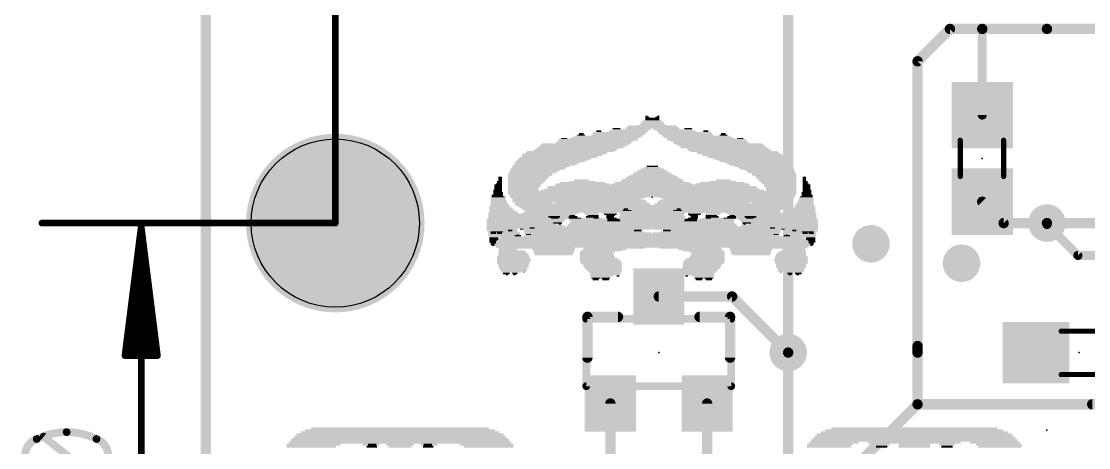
# Model space of a CAD drawing. Extents: x -32 to 103, y -61 to 35.
# Drawn here: x -3.62 to 17.33, y 8.29 to 16.66 of the extents above; entities that cross this region are included whole.
import ezdxf

# ---------------------------------------------------------------- set-up
doc = ezdxf.new("R2010")
doc.units = 0
for name, color, linetype in [('1', 12, 'CONTINUOUS'), ('16', 132, 'CONTINUOUS'), ('18', 110, 'CONTINUOUS'), ('20', 53, 'CONTINUOUS'), ('21', 41, 'CONTINUOUS'), ('22', 40, 'CONTINUOUS'), ('23', 53, 'CONTINUOUS'), ('24', 53, 'CONTINUOUS'), ('29', 253, 'CONTINUOUS'), ('31', 253, 'CONTINUOUS'), ('47', 253, 'CONTINUOUS'), ('51', 53, 'CONTINUOUS')]:
    doc.layers.add(name, color=color, linetype=linetype)

# ---------------------------------------------------------------- blocks, each defined once
blk = doc.blocks.new('RECT')
blk.add_solid([(-0.5, -0.5), (0.5, -0.5), (-0.5, 0.5), (0.5, 0.5)])
blk = doc.blocks.new('ROUNDV')
at = {"const_width": 0.5}
blk.add_lwpolyline([(0, -0.25, 1), (0, 0.25, 1), (0, -0.25)], format="xyb", dxfattribs=at)

msp = doc.modelspace()

# ---------------------------------------------------------------- linework, layer by layer
at = {"layer": '1'}
for points, const_width in [([(0, 25.4), (0, 0)], 0.2032), ([(14.605, 16.51), (13.97, 15.875)], 0.2032), ([(14.605, 16.51), (15.24, 16.51)], 0.2032), ([(15.24, 16.51), (16.51, 16.51)], 0.2032), ([(15.24, 14.82), (15.24, 16.51)], 0.1778), ([(16.51, 16.51), (22.86, 16.51)], 0.2032), ([(13.97, 10.287), (13.97, 15.875)], 0.2032), ([(15.66, 12.7), (15.24, 13.12)], 0.2032), ([(16.51, 12.7), (15.66, 12.7)], 0.2032), ([(17.95, 12.7), (16.51, 12.7)], 0.2032), ([(8.89, 11.26), (10.33, 11.26)], 0.2032), ([(10.33, 11.26), (11.43, 10.16)], 0.2032), ([(13.97, 10.287), (13.97, 10.16)], 0.2032), ([(13.97, 10.16), (13.97, 9.144)], 0.2032), ([(7.94, 8.067), (7.94, 9.16)], 0.2032), ([(9.84, 9.16), (9.84, 8.067)], 0.2032), ([(13.97, 9.144), (12.693, 7.867)], 0.2032), ([(13.97, 9.144), (17.399, 9.144)], 0.2032), ([(17.399, 9.144), (17.995, 9.144)], 0.2032)]:
    msp.add_lwpolyline(points, dxfattribs=dict(at, const_width=const_width))
for points, const_width in [([(14.605, 16.5608, 1), (14.605, 16.4592)], 0.1016), ([(14.6409, 16.4741, 1), (14.5691, 16.5459)], 0.1016), ([(15.24, 16.5608, 1), (15.24, 16.4592)], 0.1016), ([(15.2844, 16.51, 1), (15.1956, 16.51)], 0.0889), ([(15.24, 16.4592, 1), (15.24, 16.5608)], 0.1016), ([(16.51, 16.5608, 1), (16.51, 16.4592)], 0.1016), ([(16.51, 16.4592, 1), (16.51, 16.5608)], 0.1016), ([(14.0208, 15.875, 1), (13.9192, 15.875)], 0.1016), ([(13.9341, 15.9109, 1), (14.0059, 15.8391)], 0.1016), ([(15.1956, 14.82, 1), (15.2844, 14.82)], 0.0889), ([(15.2759, 13.1559, 1), (15.2041, 13.0841)], 0.1016), ([(15.66, 12.7508, 1), (15.66, 12.6492)], 0.1016), ([(15.6241, 12.6641, 1), (15.6959, 12.7359)], 0.1016), ([(16.51, 12.7508, 1), (16.51, 12.6492)], 0.1016), ([(16.51, 12.6492, 1), (16.51, 12.7508)], 0.1016), ([(8.89, 11.3108, 1), (8.89, 11.2092)], 0.1016), ([(10.3659, 11.2959, 1), (10.2941, 11.2241)], 0.1016), ([(10.33, 11.2092, 1), (10.33, 11.3108)], 0.1016), ([(14.0208, 10.287, 1), (13.9192, 10.287)], 0.1016), ([(13.9192, 10.287, 1), (14.0208, 10.287)], 0.1016), ([(11.3941, 10.1241, 1), (11.4659, 10.1959)], 0.1016), ([(14.0208, 10.16, 1), (13.9192, 10.16)], 0.1016), ([(13.9192, 10.16, 1), (14.0208, 10.16)], 0.1016), ([(7.9908, 9.16, 1), (7.8892, 9.16)], 0.1016), ([(9.8908, 9.16, 1), (9.7892, 9.16)], 0.1016), ([(13.97, 9.1948, 1), (13.97, 9.0932)], 0.1016), ([(14.0059, 9.1081, 1), (13.9341, 9.1799)], 0.1016), ([(17.399, 9.1948, 1), (17.399, 9.0932)], 0.1016), ([(13.9192, 9.144, 1), (14.0208, 9.144)], 0.1016)]:
    msp.add_lwpolyline(points, format="xyb", dxfattribs=dict(at, const_width=const_width))
at = {"layer": '16'}
for points, const_width in [([(0, 0), (0, 25.4)], 0.2032), ([(11.43, 10.16), (11.43, 17.78)], 0.2032), ([(16.51, 12.6724), (16.51, 12.7)], 0.1778), ([(17.1174, 12.065), (16.51, 12.6724)], 0.1778), ([(29.21, 12.065), (17.1174, 12.065)], 0.1778), ([(11.43, 7.62), (11.43, 10.16)], 0.2032)]:
    msp.add_lwpolyline(points, dxfattribs=dict(at, const_width=const_width))
for points, const_width in [([(16.5545, 12.7, 1), (16.4656, 12.7)], 0.0889), ([(16.5414, 12.7038, 1), (16.4786, 12.6409)], 0.0889), ([(16.4656, 12.6724, 1), (16.5545, 12.6724)], 0.0889), ([(17.1174, 12.1095, 1), (17.1174, 12.0206)], 0.0889), ([(17.0859, 12.0336, 1), (17.1488, 12.0964)], 0.0889), ([(11.4808, 10.16, 1), (11.3792, 10.16)], 0.1016), ([(11.3792, 10.16, 1), (11.4808, 10.16)], 0.1016)]:
    msp.add_lwpolyline(points, format="xyb", dxfattribs=dict(at, const_width=const_width))
at = {"layer": '20', "const_width": 0.2032}
msp.add_lwpolyline([(0, 25.4), (0, 0)], dxfattribs=at)
at = {"layer": '20'}
msp.add_circle((2.54, 12.7), 1.651, dxfattribs=at)
at = {"layer": '21', "const_width": 0.2032}
for points in [[(8.09, 10.86), (7.49, 10.86)], [(7.49, 10.86), (7.49, 10.06)], [(9.69, 10.86), (10.29, 10.86)], [(10.29, 10.86), (10.29, 10.06)]]:
    msp.add_lwpolyline(points, dxfattribs=at)
at = {"layer": '21', "const_width": 0.1016}
for points in [[(7.49, 10.9108, 1), (7.49, 10.8092)], [(7.5408, 10.86, 1), (7.4392, 10.86)], [(8.09, 10.8092, 1), (8.09, 10.9108)], [(9.69, 10.9108, 1), (9.69, 10.8092)], [(10.3408, 10.86, 1), (10.2392, 10.86)], [(10.29, 10.8092, 1), (10.29, 10.9108)], [(7.4392, 10.06, 1), (7.5408, 10.06)], [(10.2392, 10.06, 1), (10.3408, 10.06)]]:
    msp.add_lwpolyline(points, format="xyb", dxfattribs=at)
at = {"layer": '23'}
for p in [(15.24, 13.97), (8.763, 13.208), (2.54, 12.7), (8.89, 10.16), (17.145, 10.16), (16.51, 8.636)]:
    msp.add_point(p, dxfattribs=at)
at = {"layer": '24'}
msp.add_point((8.763, 13.208), dxfattribs=at)
at = {"layer": '29', "const_width": 1.7526}
msp.add_lwpolyline([(2.54, 11.8237, 1), (2.54, 13.5763, 1), (2.54, 11.8237)], format="xyb", dxfattribs=at)
at = {"layer": '47'}
for points, const_width in [([(2.54, 12.7), (2.54, 31.16)], 0.13), ([(2.54, 12.7), (-3.22, 12.7)], 0.13), ([(-1.27, 12.635), (-1.5892, 10.1)], 0.13), ([(-1.27, 12.635), (-1.53, 10.1)], 0.13), ([(-1.27, 12.635), (-1.4, 10.1)], 0.13), ([(-1.27, 12.635), (-1.27, 0.065)], 0.13), ([(-0.9508, 10.1), (-1.27, 12.635)], 0.13), ([(-1.14, 10.1), (-1.27, 12.635)], 0.13), ([(-1.01, 10.1), (-1.27, 12.635)], 0.13), ([(-1.5892, 10.1), (-0.9508, 10.1)], 0.13), ([(-2.2819, 7.7866), (-3.1851, 8.5091)], 0.1524)]:
    msp.add_lwpolyline(points, dxfattribs=dict(at, const_width=const_width))
for points, const_width in [([(-3.22, 12.7325, 1), (-3.22, 12.6675)], 0.065), ([(-1.2375, 12.635, 1), (-1.3025, 12.635)], 0.065), ([(-1.2378, 12.6391, 1), (-1.3022, 12.6309)], 0.065), ([(-1.2375, 12.6333, 1), (-1.3025, 12.6367)], 0.065), ([(-1.2375, 12.6367, 1), (-1.3025, 12.6333)], 0.065), ([(-1.2377, 12.6383, 1), (-1.3023, 12.6317)], 0.065), ([(-1.2377, 12.6317, 1), (-1.3023, 12.6383)], 0.065), ([(-1.2378, 12.6309, 1), (-1.3022, 12.6391)], 0.065), ([(2.5075, 12.7, 1), (2.5725, 12.7)], 0.065), ([(2.54, 12.6675, 1), (2.54, 12.7325)], 0.065), ([(-1.6215, 10.1041, 1), (-1.557, 10.0959)], 0.065), ([(-1.5892, 10.1325, 1), (-1.5892, 10.0675)], 0.065), ([(-1.5623, 10.1033, 1), (-1.4977, 10.0967)], 0.065), ([(-1.4325, 10.1017, 1), (-1.3675, 10.0983)], 0.065), ([(-1.1725, 10.0983, 1), (-1.1075, 10.1017)], 0.065), ([(-1.0423, 10.0967, 1), (-0.9777, 10.1033)], 0.065), ([(-0.983, 10.0959, 1), (-0.9185, 10.1041)], 0.065), ([(-0.9508, 10.0675, 1), (-0.9508, 10.1325)], 0.065), ([(-2.7335, 8.5994, 0.1139), (-3.3205, 8.4639)], 0.1524), ([(-2.1465, 8.4639, 0.1139), (-2.7335, 8.5994)], 0.1524), ([(-2.7335, 8.6375, 1), (-2.7335, 8.5613)], 0.0762), ([(-2.7335, 8.5613, 1), (-2.7335, 8.6375)], 0.0762), ([(-3.3205, 8.4639, 0.3205), (-3.5463, 8.1479)], 0.1524), ([(-3.3372, 8.4982, 1), (-3.3038, 8.4297)], 0.0762), ([(-3.3082, 8.4279, 1), (-3.3329, 8.5)], 0.0762), ([(-3.1613, 8.5389, 1), (-3.2089, 8.4793)], 0.0762), ([(-2.1341, 8.5, 1), (-2.1588, 8.4279)], 0.0762), ([(-1.9207, 8.1479, 0.3205), (-2.1465, 8.4639)], 0.1524), ([(-2.1632, 8.4297, 1), (-2.1298, 8.4982)], 0.0762)]:
    msp.add_lwpolyline(points, format="xyb", dxfattribs=dict(at, const_width=const_width))
at = {"layer": '51'}
for points, const_width in [([(14.808, 13.614), (14.808, 14.326)], 0.1016), ([(15.659, 13.614), (15.659, 14.326)], 0.1016), ([(7.4676, 9.4996), (7.4676, 10.8204)], 0.1524), ([(7.4676, 10.8204), (10.3124, 10.8204)], 0.1524), ([(10.3124, 10.8204), (10.3124, 9.4996)], 0.1524), ([(17.501, 10.579), (16.789, 10.579)], 0.1016), ([(17.501, 9.728), (16.789, 9.728)], 0.1016), ([(10.3124, 9.4996), (7.4676, 9.4996)], 0.1524)]:
    msp.add_lwpolyline(points, dxfattribs=dict(at, const_width=const_width))
for points, const_width in [([(14.8334, 14.326, 1), (14.7826, 14.326)], 0.0508), ([(15.6844, 14.326, 1), (15.6336, 14.326)], 0.0508), ([(14.7826, 13.614, 1), (14.8334, 13.614)], 0.0508), ([(15.6336, 13.614, 1), (15.6844, 13.614)], 0.0508), ([(7.5057, 10.8204, 1), (7.4295, 10.8204)], 0.0762), ([(7.4676, 10.8585, 1), (7.4676, 10.7823)], 0.0762), ([(10.3505, 10.8204, 1), (10.2743, 10.8204)], 0.0762), ([(10.3124, 10.7823, 1), (10.3124, 10.8585)], 0.0762), ([(16.789, 10.6044, 1), (16.789, 10.5536)], 0.0508), ([(16.789, 9.7534, 1), (16.789, 9.7026)], 0.0508), ([(7.4676, 9.5377, 1), (7.4676, 9.4615)], 0.0762), ([(7.4295, 9.4996, 1), (7.5057, 9.4996)], 0.0762), ([(10.2743, 9.4996, 1), (10.3505, 9.4996)], 0.0762), ([(10.3124, 9.4615, 1), (10.3124, 9.5377)], 0.0762)]:
    msp.add_lwpolyline(points, format="xyb", dxfattribs=dict(at, const_width=const_width))

# ---------------------------------------------------------------- block references
at = {"layer": '1', "xscale": 1.1}
for p, rotation in [((15.24, 14.82), 90), ((15.24, 13.12), 90), ((16.295, 10.16), 180)]:
    msp.add_blockref('RECT', p, dxfattribs=dict(at, rotation=rotation))
at = {"layer": '1', "xscale": 0.8, "yscale": 0.9}
for p in [(8.89, 11.26), (7.94, 9.16), (9.84, 9.16)]:
    msp.add_blockref('RECT', p, dxfattribs=at)
at = {"layer": '18', "xscale": 0.7366, "yscale": 0.7366}
for p in [(16.51, 12.7), (16.51, 12.7), (13.0556, 12.2936), (13.0556, 12.2936), (14.8336, 11.9126), (14.8336, 11.9126), (11.43, 10.16), (11.43, 10.16)]:
    msp.add_blockref('ROUNDV', p, dxfattribs=at)
at = {"layer": '21'}
for p, xscale, yscale in [((8.678, 14.653), 0.29, 0.03), ((8.703, 14.678), 0.3, 0.02), ((8.713, 14.703), 0.28, 0.03), ((8.748, 14.728), 0.25, 0.02), ((8.813, 14.753), 0.18, 0.03), ((8.863, 14.778), 0.08, 0.02), ((8.878, 14.798), 0.05, 0.02), ((7.368, 14.453), 0.09, 0.03), ((8.108, 14.453), 1.03, 0.03), ((8.133, 14.478), 1.04, 0.02), ((7.713, 14.503), 0.1, 0.03), ((8.293, 14.503), 0.76, 0.03), ((8.343, 14.528), 0.76, 0.02), ((8.058, 14.553), 0.15, 0.03), ((8.493, 14.553), 0.52, 0.03), ((8.513, 14.578), 0.52, 0.02), ((8.528, 14.603), 0.49, 0.03), ((8.653, 14.628), 0.3, 0.02), ((7.428, 14.233), 1.71, 0.03), ((7.468, 14.258), 1.73, 0.02), ((7.613, 14.283), 1.48, 0.03), ((7.653, 14.308), 1.5, 0.02), ((7.703, 14.333), 1.56, 0.03), ((7.033, 14.358), 0.12, 0.02), ((7.813, 14.358), 1.34, 0.02), ((7.863, 14.383), 1.34, 0.03), ((7.908, 14.408), 1.33, 0.02), ((7.368, 14.428), 0.15, 0.02), ((8.068, 14.428), 1.01, 0.02), ((6.993, 14.033), 1.58, 0.03), ((7.048, 14.058), 1.63, 0.02), ((7.083, 14.083), 1.6, 0.03), ((7.158, 14.108), 1.71, 0.02), ((7.248, 14.133), 1.63, 0.03), ((7.283, 14.158), 1.6, 0.02), ((7.353, 14.183), 1.7, 0.03), ((7.393, 14.208), 1.68, 0.02), ((6.578, 13.813), 1.13, 0.03), ((6.638, 13.838), 1.21, 0.02), ((6.703, 13.888), 1.28, 0.02), ((6.678, 13.863), 1.23, 0.03), ((6.763, 13.913), 1.36, 0.03), ((6.803, 13.938), 1.38, 0.02), ((6.848, 13.963), 1.43, 0.03), ((6.913, 13.988), 1.5, 0.02), ((6.948, 14.008), 1.49, 0.02), ((8.753, 13.813), 0.2, 0.03), ((6.368, 13.663), 0.87, 0.03), ((6.368, 13.638), 0.87, 0.02), ((6.343, 13.618), 0.82, 0.02), ((6.433, 13.713), 0.94, 0.03), ((6.418, 13.688), 0.91, 0.02), ((6.513, 13.763), 1.06, 0.03), ((6.468, 13.738), 0.97, 0.02), ((6.543, 13.788), 1.06, 0.02), ((8.798, 13.663), 0.69, 0.03), ((8.823, 13.638), 0.74, 0.02), ((8.848, 13.618), 0.79, 0.02), ((8.778, 13.713), 0.59, 0.03), ((8.803, 13.688), 0.64, 0.02), ((8.778, 13.738), 0.49, 0.02), ((8.773, 13.763), 0.44, 0.03), ((8.763, 13.788), 0.32, 0.02), ((5.738, 13.443), 0.15, 0.03), ((5.738, 13.418), 0.15, 0.02), ((5.753, 13.468), 0.12, 0.02), ((5.763, 13.518), 0.1, 0.02), ((5.763, 13.493), 0.1, 0.03), ((5.778, 13.593), 0.07, 0.03), ((5.778, 13.568), 0.07, 0.02), ((5.778, 13.543), 0.07, 0.03), ((6.328, 13.593), 0.79, 0.03), ((6.318, 13.568), 0.77, 0.02), ((6.303, 13.543), 0.74, 0.03), ((6.293, 13.518), 0.72, 0.02), ((6.278, 13.493), 0.69, 0.03), ((6.268, 13.468), 0.67, 0.02), ((6.253, 13.443), 0.64, 0.03), ((6.253, 13.418), 0.64, 0.02), ((7.403, 13.418), 1.36, 0.02), ((7.408, 13.443), 1.11, 0.03), ((7.393, 13.468), 1.04, 0.02), ((7.393, 13.493), 0.88, 0.03), ((7.383, 13.518), 0.52, 0.02), ((7.368, 13.543), 0.29, 0.03), ((8.853, 13.593), 0.84, 0.03), ((8.878, 13.568), 0.89, 0.02), ((8.908, 13.543), 0.91, 0.03), ((8.923, 13.518), 0.94, 0.02), ((8.973, 13.493), 1.04, 0.03), ((8.998, 13.468), 1.09, 0.02), ((9.038, 13.443), 1.11, 0.03), ((9.113, 13.418), 1.26, 0.02), ((5.738, 13.198), 0.29, 0.02), ((5.723, 13.243), 0.22, 0.03), ((5.738, 13.218), 0.25, 0.02), ((5.728, 13.343), 0.17, 0.03), ((5.728, 13.318), 0.17, 0.02), ((5.738, 13.293), 0.19, 0.03), ((5.738, 13.268), 0.19, 0.02), ((5.738, 13.393), 0.15, 0.03), ((5.738, 13.368), 0.15, 0.02), ((6.233, 13.393), 0.6, 0.03), ((6.233, 13.368), 0.6, 0.02), ((6.233, 13.343), 0.6, 0.03), ((7.118, 13.318), 2.37, 0.02), ((7.143, 13.293), 2.42, 0.03), ((7.168, 13.268), 2.47, 0.02), ((7.198, 13.243), 2.47, 0.03), ((7.233, 13.218), 2.54, 0.02), ((7.258, 13.198), 2.55, 0.02), ((7.413, 13.343), 1.68, 0.03), ((7.408, 13.368), 1.51, 0.02), ((7.418, 13.393), 1.43, 0.03), ((9.133, 13.393), 1.26, 0.03), ((9.183, 13.368), 1.3, 0.02), ((9.243, 13.343), 1.38, 0.03), ((9.308, 13.318), 1.41, 0.02), ((9.343, 13.293), 1.44, 0.03), ((9.418, 13.268), 1.53, 0.02), ((9.493, 13.243), 1.48, 0.03), ((9.568, 13.218), 1.53, 0.02), ((9.653, 13.198), 1.5, 0.02), ((5.763, 13.023), 0.4, 0.03), ((5.788, 12.998), 0.45, 0.02), ((5.738, 13.173), 0.29, 0.03), ((5.738, 13.148), 0.29, 0.02), ((5.753, 13.123), 0.32, 0.03), ((5.753, 13.098), 0.32, 0.02), ((5.763, 13.073), 0.34, 0.03), ((5.778, 13.048), 0.37, 0.02), ((7.283, 13.173), 2.54, 0.03), ((7.318, 13.148), 2.61, 0.02), ((7.333, 13.123), 2.64, 0.03), ((6.433, 13.098), 0.74, 0.02), ((6.443, 13.073), 0.76, 0.03), ((6.453, 13.048), 0.74, 0.02), ((6.478, 13.023), 0.69, 0.03), ((6.508, 12.998), 0.69, 0.02), ((7.268, 13.098), 0.79, 0.02), ((7.293, 13.073), 0.74, 0.03), ((7.328, 13.048), 0.67, 0.02), ((7.383, 13.023), 0.62, 0.03), ((7.418, 12.998), 0.59, 0.02), ((8.218, 13.098), 0.91, 0.02), ((8.253, 13.073), 0.94, 0.03), ((8.303, 13.048), 0.94, 0.02), ((8.328, 13.023), 0.89, 0.03), ((8.393, 12.998), 0.96, 0.02), ((9.798, 13.173), 1.31, 0.03), ((9.908, 13.148), 1.33, 0.02), ((9.988, 13.123), 1.33, 0.03), ((10.018, 13.098), 1.31, 0.02), ((10.098, 13.073), 1.41, 0.03), ((10.133, 13.048), 1.48, 0.02), ((10.158, 13.023), 1.49, 0.03), ((10.243, 12.998), 1.6, 0.02), ((6.033, 12.778), 1.04, 0.02), ((5.838, 12.898), 0.59, 0.02), ((5.863, 12.873), 0.64, 0.03), ((5.898, 12.848), 0.71, 0.02), ((5.923, 12.823), 0.76, 0.03), ((5.988, 12.798), 0.89, 0.02), ((5.798, 12.973), 0.47, 0.03), ((5.813, 12.948), 0.5, 0.02), ((5.838, 12.923), 0.55, 0.03), ((6.538, 12.973), 0.67, 0.03), ((6.563, 12.948), 0.62, 0.02), ((6.603, 12.923), 0.6, 0.03), ((6.668, 12.898), 0.47, 0.02), ((6.713, 12.873), 0.42, 0.03), ((6.748, 12.848), 0.35, 0.02), ((6.838, 12.823), 0.23, 0.03), ((6.848, 12.798), 0.15, 0.02), ((7.208, 12.823), 0.17, 0.03), ((7.243, 12.798), 0.24, 0.02), ((7.193, 12.848), 0.1, 0.02), ((7.293, 12.778), 0.3, 0.02), ((7.453, 12.973), 0.52, 0.03), ((7.478, 12.948), 0.47, 0.02), ((7.503, 12.923), 0.42, 0.03), ((7.563, 12.898), 0.3, 0.02), ((7.578, 12.873), 0.27, 0.03), ((7.603, 12.848), 0.22, 0.02), ((7.653, 12.823), 0.12, 0.03), ((7.663, 12.798), 0.1, 0.02), ((7.938, 12.823), 0.15, 0.03), ((7.963, 12.798), 0.2, 0.02), ((7.923, 12.848), 0.08, 0.02), ((7.998, 12.778), 0.23, 0.02), ((8.453, 12.973), 0.94, 0.03), ((8.503, 12.948), 0.98, 0.02), ((8.698, 12.923), 1.33, 0.03), ((8.738, 12.898), 1.25, 0.02), ((8.763, 12.873), 1.26, 0.03), ((8.788, 12.848), 1.21, 0.02), ((8.833, 12.823), 1.16, 0.03), ((8.848, 12.798), 1.13, 0.02), ((8.858, 12.778), 1.11, 0.02), ((9.258, 12.948), 0.17, 0.02), ((9.283, 12.973), 0.08, 0.03), ((10.268, 12.973), 1.65, 0.03), ((10.293, 12.948), 1.7, 0.02), ((10.358, 12.923), 1.83, 0.03), ((9.613, 12.898), 0.3, 0.02), ((9.588, 12.873), 0.25, 0.03), ((9.578, 12.848), 0.17, 0.02), ((9.973, 12.778), 0.62, 0.02), ((9.973, 12.798), 0.46, 0.02), ((9.988, 12.823), 0.15, 0.03), ((10.763, 12.898), 1.12, 0.02), ((10.823, 12.873), 1.14, 0.03), ((10.898, 12.848), 1.19, 0.02), ((10.963, 12.823), 1.16, 0.03), ((11.023, 12.798), 1.24, 0.02), ((11.088, 12.778), 1.31, 0.02), ((6.043, 12.753), 1.06, 0.03), ((6.118, 12.728), 1.21, 0.02), ((6.168, 12.703), 1.31, 0.03), ((5.738, 12.678), 0.45, 0.02), ((5.763, 12.653), 0.5, 0.03), ((5.773, 12.628), 0.52, 0.02), ((5.788, 12.603), 0.55, 0.03), ((5.813, 12.578), 0.6, 0.02), ((6.493, 12.678), 0.76, 0.02), ((6.578, 12.653), 0.89, 0.03), ((6.638, 12.628), 0.91, 0.02), ((6.673, 12.603), 0.94, 0.03), ((7.368, 12.578), 2.27, 0.02), ((7.303, 12.753), 0.32, 0.03), ((7.368, 12.728), 0.39, 0.02), ((7.403, 12.703), 0.42, 0.03), ((7.428, 12.678), 0.47, 0.02), ((7.478, 12.653), 0.57, 0.03), ((7.503, 12.628), 0.62, 0.02), ((7.528, 12.603), 0.67, 0.03), ((8.008, 12.753), 0.25, 0.03), ((8.043, 12.728), 0.32, 0.02), ((8.083, 12.703), 0.34, 0.03), ((8.098, 12.678), 0.37, 0.02), ((8.133, 12.653), 0.44, 0.03), ((8.158, 12.628), 0.49, 0.02), ((8.173, 12.603), 0.52, 0.03), ((8.898, 12.753), 1.03, 0.03), ((8.908, 12.728), 1.01, 0.02), ((8.923, 12.703), 0.94, 0.03), ((8.963, 12.678), 0.86, 0.02), ((8.958, 12.653), 0.81, 0.03), ((8.988, 12.628), 0.67, 0.02), ((8.998, 12.603), 0.59, 0.03), ((9.008, 12.578), 0.47, 0.02), ((9.638, 12.578), 0.49, 0.02), ((9.663, 12.603), 0.44, 0.03), ((9.688, 12.628), 0.45, 0.02), ((9.963, 12.653), 0.94, 0.03), ((9.973, 12.678), 0.86, 0.02), ((9.973, 12.703), 0.82, 0.03), ((9.973, 12.728), 0.76, 0.02), ((9.973, 12.753), 0.66, 0.03), ((10.258, 12.628), 0.39, 0.02), ((10.268, 12.603), 0.37, 0.03), ((10.298, 12.578), 0.37, 0.02), ((11.123, 12.753), 1.28, 0.03), ((10.653, 12.728), 0.3, 0.02), ((10.618, 12.703), 0.17, 0.03), ((10.578, 12.678), 0.05, 0.02), ((11.368, 12.728), 1.03, 0.02), ((11.433, 12.703), 0.96, 0.03), ((11.463, 12.678), 0.94, 0.02), ((11.493, 12.653), 0.94, 0.03), ((11.503, 12.628), 0.92, 0.02), ((11.123, 12.603), 0.1, 0.03), ((11.603, 12.603), 0.72, 0.03), ((11.328, 12.578), 0.07, 0.02), ((11.703, 12.578), 0.52, 0.02), ((5.813, 12.553), 0.6, 0.03), ((5.838, 12.528), 0.59, 0.02), ((5.853, 12.503), 0.62, 0.03), ((5.853, 12.478), 0.62, 0.02), ((5.853, 12.453), 0.62, 0.03), ((5.863, 12.428), 0.6, 0.02), ((5.653, 12.408), 0.18, 0.02), ((5.653, 12.383), 0.18, 0.03), ((5.638, 12.358), 0.15, 0.02), ((5.973, 12.408), 0.38, 0.02), ((5.973, 12.383), 0.38, 0.03), ((5.958, 12.358), 0.35, 0.02), ((7.393, 12.553), 2.32, 0.03), ((6.848, 12.383), 1.23, 0.03), ((6.823, 12.358), 1.18, 0.02), ((7.428, 12.528), 2.35, 0.02), ((7.503, 12.503), 2.5, 0.03), ((7.588, 12.453), 2.67, 0.03), ((8.093, 12.428), 3.68, 0.02), ((8.118, 12.408), 3.73, 0.02), ((7.543, 12.478), 2.52, 0.02), ((9.678, 12.383), 4.27, 0.03), ((9.688, 12.358), 4.29, 0.02), ((9.048, 12.553), 0.15, 0.03), ((9.528, 12.453), 0.77, 0.03), ((9.563, 12.478), 0.64, 0.02), ((9.578, 12.503), 0.57, 0.03), ((9.593, 12.528), 0.54, 0.02), ((9.613, 12.553), 0.5, 0.03), ((10.848, 12.408), 1.63, 0.02), ((10.678, 12.453), 1.19, 0.03), ((10.863, 12.428), 1.56, 0.02), ((10.308, 12.553), 0.39, 0.03), ((10.323, 12.528), 0.42, 0.02), ((10.368, 12.503), 0.51, 0.03), ((10.593, 12.478), 0.96, 0.02), ((10.838, 12.503), 0.37, 0.03), ((11.193, 12.478), 0.1, 0.02), ((11.403, 12.453), 0.12, 0.03), ((11.403, 12.478), 0.02, 0.02), ((11.553, 12.553), 0.08, 0.03), ((11.803, 12.553), 0.32, 0.03), ((11.813, 12.528), 0.24, 0.02), ((11.763, 12.503), 0.1, 0.03), ((11.883, 12.503), 0.1, 0.03), ((5.628, 12.333), 0.13, 0.03), ((5.643, 12.308), 0.1, 0.02), ((5.628, 12.283), 0.07, 0.03), ((5.638, 12.258), 0.05, 0.02), ((5.998, 12.158), 0.51, 0.02), ((5.938, 12.183), 0.35, 0.03), ((5.948, 12.333), 0.33, 0.03), ((5.948, 12.308), 0.33, 0.02), ((5.948, 12.283), 0.33, 0.03), ((5.948, 12.258), 0.33, 0.02), ((5.948, 12.233), 0.33, 0.03), ((5.948, 12.208), 0.33, 0.02), ((6.798, 12.333), 1.13, 0.03), ((6.798, 12.308), 1.09, 0.02), ((6.803, 12.283), 1.04, 0.03), ((6.813, 12.258), 0.96, 0.02), ((6.813, 12.233), 0.92, 0.03), ((6.813, 12.208), 0.86, 0.02), ((6.823, 12.183), 0.84, 0.03), ((6.828, 12.158), 0.79, 0.02), ((7.763, 12.158), 0.8, 0.02), ((7.823, 12.183), 0.86, 0.03), ((9.623, 12.233), 4.42, 0.03), ((8.018, 12.208), 1.21, 0.02), ((9.653, 12.258), 4.42, 0.02), ((9.663, 12.283), 4.4, 0.03), ((9.678, 12.308), 4.37, 0.02), ((9.703, 12.333), 4.32, 0.03), ((11.303, 12.208), 0.96, 0.02), ((6.033, 12.033), 0.64, 0.03), ((6.033, 12.008), 0.64, 0.02), ((6.048, 11.988), 0.67, 0.02), ((6.048, 11.963), 0.67, 0.03), ((6.033, 11.938), 0.64, 0.02), ((6.013, 12.133), 0.54, 0.03), ((6.023, 12.108), 0.56, 0.02), ((6.038, 12.083), 0.59, 0.03), ((6.038, 12.058), 0.59, 0.02), ((6.828, 12.133), 0.79, 0.03), ((6.828, 12.108), 0.79, 0.02), ((6.823, 12.083), 0.74, 0.03), ((7.688, 12.133), 0.69, 0.03), ((7.663, 12.108), 0.64, 0.02), ((7.678, 12.083), 0.67, 0.03), ((7.678, 12.058), 0.67, 0.02), ((7.688, 12.033), 0.69, 0.03), ((7.713, 12.008), 0.74, 0.02), ((7.728, 11.988), 0.77, 0.02), ((7.738, 11.963), 0.79, 0.03), ((7.753, 11.938), 0.82, 0.02), ((6.033, 11.913), 0.64, 0.03), ((6.038, 11.888), 0.59, 0.02), ((6.038, 11.863), 0.59, 0.03), ((6.038, 11.838), 0.59, 0.02), ((6.033, 11.813), 0.54, 0.03), ((6.043, 11.788), 0.52, 0.02), ((6.043, 11.763), 0.52, 0.03), ((5.998, 11.738), 0.37, 0.02), ((6.243, 11.738), 0.02, 0.02), ((7.763, 11.913), 0.8, 0.03), ((7.778, 11.888), 0.77, 0.02), ((7.788, 11.863), 0.75, 0.03), ((7.798, 11.838), 0.77, 0.02), ((7.803, 11.813), 0.72, 0.03), ((7.813, 11.788), 0.7, 0.02), ((7.828, 11.763), 0.67, 0.03), ((7.838, 11.738), 0.65, 0.02), ((5.898, 11.713), 0.13, 0.03), ((5.908, 11.688), 0.05, 0.02), ((6.063, 11.713), 0.1, 0.03), ((6.058, 11.688), 0.05, 0.02), ((7.838, 11.713), 0.59, 0.03), ((7.838, 11.688), 0.59, 0.02), ((7.763, 11.663), 0.44, 0.03), ((7.748, 11.638), 0.37, 0.02), ((7.653, 11.618), 0.18, 0.02), ((7.653, 11.593), 0.12, 0.03), ((7.848, 11.618), 0.17, 0.02), ((7.848, 11.593), 0.13, 0.03), ((8.088, 11.663), 0.05, 0.03), ((3.817, 8.594), 3.88, 0.04), ((3.817, 8.634), 3.72, 0.04), ((3.817, 8.674), 3.48, 0.04), ((13.897, 8.594), 3.64, 0.04), ((13.897, 8.634), 3.48, 0.04), ((13.897, 8.674), 3.24, 0.04), ((2.177, 8.394), 1.08, 0.04), ((3.817, 8.434), 4.28, 0.04), ((3.817, 8.474), 4.2, 0.04), ((3.817, 8.514), 4.12, 0.04), ((3.817, 8.554), 4.04, 0.04), ((4.477, 8.394), 3.04, 0.04), ((12.317, 8.394), 0.96, 0.04), ((13.897, 8.434), 4.04, 0.04), ((13.897, 8.474), 3.96, 0.04), ((13.897, 8.514), 3.88, 0.04), ((13.897, 8.554), 3.8, 0.04), ((13.897, 8.394), 1.8, 0.04), ((15.477, 8.394), 0.96, 0.04), ((2.117, 8.354), 1.04, 0.04), ((2.077, 8.314), 0.96, 0.04), ((3.237, 8.354), 0.32, 0.04), ((3.257, 8.314), 0.2, 0.04), ((3.837, 8.354), 0.48, 0.04), ((3.837, 8.314), 0.4, 0.04), ((4.357, 8.354), 0.16, 0.04), ((4.337, 8.314), 0.12, 0.04), ((5.517, 8.354), 1.04, 0.04), ((5.557, 8.314), 0.96, 0.04), ((12.237, 8.354), 0.88, 0.04), ((12.217, 8.314), 0.84, 0.04), ((13.257, 8.354), 0.28, 0.04), ((13.257, 8.314), 0.2, 0.04), ((13.897, 8.354), 0.6, 0.04), ((13.897, 8.314), 0.6, 0.04), ((14.537, 8.354), 0.28, 0.04), ((14.537, 8.314), 0.2, 0.04), ((15.557, 8.354), 0.88, 0.04), ((15.577, 8.314), 0.84, 0.04)]:
    msp.add_blockref('RECT', p, dxfattribs=dict(at, xscale=xscale, yscale=yscale))
at = {"layer": '22', "rotation": 180}
for p, xscale, yscale in [((8.648, 14.798), 0.05, 0.02), ((8.663, 14.778), 0.08, 0.02), ((8.713, 14.753), 0.18, 0.03), ((8.778, 14.728), 0.25, 0.02), ((8.813, 14.703), 0.28, 0.03), ((8.823, 14.678), 0.3, 0.02), ((8.848, 14.653), 0.29, 0.03), ((8.873, 14.628), 0.3, 0.02), ((8.998, 14.603), 0.49, 0.03), ((9.013, 14.578), 0.52, 0.02), ((9.033, 14.553), 0.52, 0.03), ((9.183, 14.528), 0.76, 0.02), ((9.233, 14.503), 0.76, 0.03), ((9.393, 14.478), 1.04, 0.02), ((9.418, 14.453), 1.03, 0.03), ((9.468, 14.553), 0.15, 0.03), ((9.813, 14.503), 0.1, 0.03), ((10.158, 14.453), 0.09, 0.03), ((9.458, 14.428), 1.01, 0.02), ((9.618, 14.408), 1.33, 0.02), ((9.663, 14.383), 1.34, 0.03), ((9.713, 14.358), 1.34, 0.02), ((9.823, 14.333), 1.56, 0.03), ((9.873, 14.308), 1.5, 0.02), ((9.913, 14.283), 1.48, 0.03), ((10.058, 14.258), 1.73, 0.02), ((10.098, 14.233), 1.71, 0.03), ((10.158, 14.428), 0.15, 0.02), ((10.493, 14.358), 0.12, 0.02), ((10.133, 14.208), 1.68, 0.02), ((10.173, 14.183), 1.7, 0.03), ((10.243, 14.158), 1.6, 0.02), ((10.278, 14.133), 1.63, 0.03), ((10.368, 14.108), 1.71, 0.02), ((10.443, 14.083), 1.6, 0.03), ((10.478, 14.058), 1.63, 0.02), ((10.533, 14.033), 1.58, 0.03), ((8.773, 13.813), 0.2, 0.03), ((10.578, 14.008), 1.49, 0.02), ((10.613, 13.988), 1.5, 0.02), ((10.678, 13.963), 1.43, 0.03), ((10.723, 13.938), 1.38, 0.02), ((10.763, 13.913), 1.36, 0.03), ((10.823, 13.888), 1.28, 0.02), ((10.848, 13.863), 1.23, 0.03), ((10.888, 13.838), 1.21, 0.02), ((10.948, 13.813), 1.13, 0.03), ((8.678, 13.618), 0.79, 0.02), ((8.703, 13.638), 0.74, 0.02), ((8.728, 13.663), 0.69, 0.03), ((8.723, 13.688), 0.64, 0.02), ((8.748, 13.713), 0.59, 0.03), ((8.748, 13.738), 0.49, 0.02), ((8.753, 13.763), 0.44, 0.03), ((8.763, 13.788), 0.32, 0.02), ((10.983, 13.788), 1.06, 0.02), ((11.013, 13.763), 1.06, 0.03), ((11.058, 13.738), 0.97, 0.02), ((11.093, 13.713), 0.94, 0.03), ((11.108, 13.688), 0.91, 0.02), ((11.158, 13.663), 0.87, 0.03), ((11.158, 13.638), 0.87, 0.02), ((11.183, 13.618), 0.82, 0.02), ((8.413, 13.418), 1.26, 0.02), ((8.488, 13.443), 1.11, 0.03), ((8.528, 13.468), 1.09, 0.02), ((8.553, 13.493), 1.04, 0.03), ((8.603, 13.518), 0.94, 0.02), ((8.618, 13.543), 0.91, 0.03), ((8.648, 13.568), 0.89, 0.02), ((8.673, 13.593), 0.84, 0.03), ((10.123, 13.418), 1.36, 0.02), ((10.118, 13.443), 1.11, 0.03), ((10.133, 13.468), 1.04, 0.02), ((10.133, 13.493), 0.88, 0.03), ((10.143, 13.518), 0.52, 0.02), ((10.158, 13.543), 0.29, 0.03), ((11.198, 13.593), 0.79, 0.03), ((11.208, 13.568), 0.77, 0.02), ((11.223, 13.543), 0.74, 0.03), ((11.233, 13.518), 0.72, 0.02), ((11.248, 13.493), 0.69, 0.03), ((11.258, 13.468), 0.67, 0.02), ((11.273, 13.443), 0.64, 0.03), ((11.273, 13.418), 0.64, 0.02), ((11.748, 13.593), 0.07, 0.03), ((11.748, 13.568), 0.07, 0.02), ((11.748, 13.543), 0.07, 0.03), ((11.763, 13.518), 0.1, 0.02), ((11.763, 13.493), 0.1, 0.03), ((11.773, 13.468), 0.12, 0.02), ((11.788, 13.443), 0.15, 0.03), ((11.788, 13.418), 0.15, 0.02), ((7.873, 13.198), 1.5, 0.02), ((7.958, 13.218), 1.53, 0.02), ((8.033, 13.243), 1.48, 0.03), ((8.108, 13.268), 1.53, 0.02), ((8.183, 13.293), 1.44, 0.03), ((8.218, 13.318), 1.41, 0.02), ((8.283, 13.343), 1.38, 0.03), ((8.343, 13.368), 1.3, 0.02), ((8.393, 13.393), 1.26, 0.03), ((10.268, 13.198), 2.55, 0.02), ((10.293, 13.218), 2.54, 0.02), ((10.328, 13.243), 2.47, 0.03), ((10.358, 13.268), 2.47, 0.02), ((10.383, 13.293), 2.42, 0.03), ((10.408, 13.318), 2.37, 0.02), ((10.113, 13.343), 1.68, 0.03), ((10.118, 13.368), 1.51, 0.02), ((10.108, 13.393), 1.43, 0.03), ((11.293, 13.393), 0.6, 0.03), ((11.293, 13.368), 0.6, 0.02), ((11.293, 13.343), 0.6, 0.03), ((11.788, 13.198), 0.29, 0.02), ((11.788, 13.218), 0.25, 0.02), ((11.788, 13.293), 0.19, 0.03), ((11.788, 13.268), 0.19, 0.02), ((11.803, 13.243), 0.22, 0.03), ((11.788, 13.393), 0.15, 0.03), ((11.788, 13.368), 0.15, 0.02), ((11.798, 13.343), 0.17, 0.03), ((11.798, 13.318), 0.17, 0.02), ((7.283, 12.998), 1.6, 0.02), ((7.368, 13.023), 1.49, 0.03), ((7.393, 13.048), 1.48, 0.02), ((7.428, 13.073), 1.41, 0.03), ((7.508, 13.098), 1.31, 0.02), ((7.538, 13.123), 1.33, 0.03), ((7.618, 13.148), 1.33, 0.02), ((7.728, 13.173), 1.31, 0.03), ((9.133, 12.998), 0.96, 0.02), ((9.223, 13.048), 0.94, 0.02), ((9.198, 13.023), 0.89, 0.03), ((9.273, 13.073), 0.94, 0.03), ((9.308, 13.098), 0.91, 0.02), ((10.193, 13.123), 2.64, 0.03), ((10.208, 13.148), 2.61, 0.02), ((10.243, 13.173), 2.54, 0.03), ((10.108, 12.998), 0.59, 0.02), ((10.143, 13.023), 0.62, 0.03), ((10.258, 13.098), 0.79, 0.02), ((10.233, 13.073), 0.74, 0.03), ((10.198, 13.048), 0.67, 0.02), ((11.018, 12.998), 0.69, 0.02), ((11.083, 13.073), 0.76, 0.03), ((11.073, 13.048), 0.74, 0.02), ((11.048, 13.023), 0.69, 0.03), ((11.093, 13.098), 0.74, 0.02), ((11.738, 12.998), 0.45, 0.02), ((11.748, 13.048), 0.37, 0.02), ((11.763, 13.023), 0.4, 0.03), ((11.763, 13.073), 0.34, 0.03), ((11.773, 13.123), 0.32, 0.03), ((11.773, 13.098), 0.32, 0.02), ((11.788, 13.173), 0.29, 0.03), ((11.788, 13.148), 0.29, 0.02), ((6.438, 12.778), 1.31, 0.02), ((6.503, 12.798), 1.24, 0.02), ((6.563, 12.823), 1.16, 0.03), ((6.628, 12.848), 1.19, 0.02), ((6.703, 12.873), 1.14, 0.03), ((6.763, 12.898), 1.12, 0.02), ((7.168, 12.923), 1.83, 0.03), ((7.233, 12.948), 1.7, 0.02), ((7.258, 12.973), 1.65, 0.03), ((7.553, 12.778), 0.62, 0.02), ((7.553, 12.798), 0.46, 0.02), ((7.538, 12.823), 0.15, 0.03), ((7.913, 12.898), 0.3, 0.02), ((7.938, 12.873), 0.25, 0.03), ((7.948, 12.848), 0.17, 0.02), ((8.693, 12.823), 1.16, 0.03), ((8.678, 12.798), 1.13, 0.02), ((8.668, 12.778), 1.11, 0.02), ((8.763, 12.873), 1.26, 0.03), ((8.738, 12.848), 1.21, 0.02), ((8.828, 12.923), 1.33, 0.03), ((8.788, 12.898), 1.25, 0.02), ((8.268, 12.948), 0.17, 0.02), ((8.243, 12.973), 0.08, 0.03), ((9.023, 12.948), 0.98, 0.02), ((9.073, 12.973), 0.94, 0.03), ((9.528, 12.778), 0.23, 0.02), ((9.563, 12.798), 0.2, 0.02), ((9.588, 12.823), 0.15, 0.03), ((9.603, 12.848), 0.08, 0.02), ((10.073, 12.973), 0.52, 0.03), ((10.048, 12.948), 0.47, 0.02), ((10.023, 12.923), 0.42, 0.03), ((9.963, 12.898), 0.3, 0.02), ((9.948, 12.873), 0.27, 0.03), ((9.923, 12.848), 0.22, 0.02), ((9.873, 12.823), 0.12, 0.03), ((9.863, 12.798), 0.1, 0.02), ((10.233, 12.778), 0.3, 0.02), ((10.283, 12.798), 0.24, 0.02), ((10.318, 12.823), 0.17, 0.03), ((10.333, 12.848), 0.1, 0.02), ((10.688, 12.823), 0.23, 0.03), ((10.813, 12.873), 0.42, 0.03), ((10.778, 12.848), 0.35, 0.02), ((10.678, 12.798), 0.15, 0.02), ((10.923, 12.923), 0.6, 0.03), ((10.858, 12.898), 0.47, 0.02), ((10.988, 12.973), 0.67, 0.03), ((10.963, 12.948), 0.62, 0.02), ((11.493, 12.778), 1.04, 0.02), ((11.538, 12.798), 0.89, 0.02), ((11.603, 12.823), 0.76, 0.03), ((11.628, 12.848), 0.71, 0.02), ((11.663, 12.873), 0.64, 0.03), ((11.688, 12.898), 0.59, 0.02), ((11.688, 12.923), 0.55, 0.03), ((11.713, 12.948), 0.5, 0.02), ((11.728, 12.973), 0.47, 0.03), ((6.033, 12.653), 0.94, 0.03), ((6.023, 12.628), 0.92, 0.02), ((5.923, 12.603), 0.72, 0.03), ((5.823, 12.578), 0.52, 0.02), ((6.063, 12.678), 0.94, 0.02), ((6.093, 12.703), 0.96, 0.03), ((6.158, 12.728), 1.03, 0.02), ((6.403, 12.753), 1.28, 0.03), ((6.198, 12.578), 0.07, 0.02), ((6.403, 12.603), 0.1, 0.03), ((6.873, 12.728), 0.3, 0.02), ((6.908, 12.703), 0.17, 0.03), ((6.948, 12.678), 0.05, 0.02), ((7.228, 12.578), 0.37, 0.02), ((7.268, 12.628), 0.39, 0.02), ((7.258, 12.603), 0.37, 0.03), ((7.563, 12.653), 0.94, 0.03), ((7.553, 12.678), 0.86, 0.02), ((7.553, 12.703), 0.82, 0.03), ((7.553, 12.728), 0.76, 0.02), ((7.553, 12.753), 0.66, 0.03), ((7.838, 12.628), 0.45, 0.02), ((7.863, 12.603), 0.44, 0.03), ((7.888, 12.578), 0.49, 0.02), ((8.628, 12.753), 1.03, 0.03), ((8.618, 12.728), 1.01, 0.02), ((8.603, 12.703), 0.94, 0.03), ((8.563, 12.678), 0.86, 0.02), ((8.568, 12.653), 0.81, 0.03), ((8.538, 12.628), 0.67, 0.02), ((8.528, 12.603), 0.59, 0.03), ((8.518, 12.578), 0.47, 0.02), ((10.158, 12.578), 2.27, 0.02), ((9.353, 12.603), 0.52, 0.03), ((9.368, 12.628), 0.49, 0.02), ((9.393, 12.653), 0.44, 0.03), ((9.428, 12.678), 0.37, 0.02), ((9.443, 12.703), 0.34, 0.03), ((9.483, 12.728), 0.32, 0.02), ((9.518, 12.753), 0.25, 0.03), ((9.998, 12.603), 0.67, 0.03), ((10.023, 12.628), 0.62, 0.02), ((10.048, 12.653), 0.57, 0.03), ((10.098, 12.678), 0.47, 0.02), ((10.123, 12.703), 0.42, 0.03), ((10.158, 12.728), 0.39, 0.02), ((10.223, 12.753), 0.32, 0.03), ((10.853, 12.603), 0.94, 0.03), ((10.888, 12.628), 0.91, 0.02), ((10.948, 12.653), 0.89, 0.03), ((11.033, 12.678), 0.76, 0.02), ((11.358, 12.703), 1.31, 0.03), ((11.408, 12.728), 1.21, 0.02), ((11.483, 12.753), 1.06, 0.03), ((11.713, 12.578), 0.6, 0.02), ((11.738, 12.603), 0.55, 0.03), ((11.753, 12.628), 0.52, 0.02), ((11.763, 12.653), 0.5, 0.03), ((11.788, 12.678), 0.45, 0.02), ((5.723, 12.553), 0.32, 0.03), ((5.713, 12.528), 0.24, 0.02), ((5.643, 12.503), 0.1, 0.03), ((7.838, 12.358), 4.29, 0.02), ((5.763, 12.503), 0.1, 0.03), ((7.848, 12.383), 4.27, 0.03), ((6.678, 12.408), 1.63, 0.02), ((6.663, 12.428), 1.56, 0.02), ((5.973, 12.553), 0.08, 0.03), ((6.123, 12.453), 0.12, 0.03), ((6.123, 12.478), 0.02, 0.02), ((6.848, 12.453), 1.19, 0.03), ((6.333, 12.478), 0.1, 0.02), ((6.933, 12.478), 0.96, 0.02), ((6.688, 12.503), 0.37, 0.03), ((7.158, 12.503), 0.51, 0.03), ((7.203, 12.528), 0.42, 0.02), ((7.218, 12.553), 0.39, 0.03), ((9.408, 12.408), 3.73, 0.02), ((9.433, 12.428), 3.68, 0.02), ((7.998, 12.453), 0.77, 0.03), ((7.963, 12.478), 0.64, 0.02), ((7.913, 12.553), 0.5, 0.03), ((7.933, 12.528), 0.54, 0.02), ((7.948, 12.503), 0.57, 0.03), ((8.478, 12.553), 0.15, 0.03), ((9.938, 12.453), 2.67, 0.03), ((9.983, 12.478), 2.52, 0.02), ((10.023, 12.503), 2.5, 0.03), ((10.098, 12.528), 2.35, 0.02), ((10.133, 12.553), 2.32, 0.03), ((10.678, 12.383), 1.23, 0.03), ((10.703, 12.358), 1.18, 0.02), ((11.673, 12.503), 0.62, 0.03), ((11.673, 12.478), 0.62, 0.02), ((11.673, 12.453), 0.62, 0.03), ((11.663, 12.428), 0.6, 0.02), ((11.553, 12.408), 0.38, 0.02), ((11.553, 12.383), 0.38, 0.03), ((11.688, 12.528), 0.59, 0.02), ((11.568, 12.358), 0.35, 0.02), ((11.713, 12.553), 0.6, 0.03), ((11.873, 12.408), 0.18, 0.02), ((11.873, 12.383), 0.18, 0.03), ((11.888, 12.358), 0.15, 0.02), ((7.823, 12.333), 4.32, 0.03), ((7.848, 12.308), 4.37, 0.02), ((7.863, 12.283), 4.4, 0.03), ((7.873, 12.258), 4.42, 0.02), ((7.903, 12.233), 4.42, 0.03), ((6.223, 12.208), 0.96, 0.02), ((9.508, 12.208), 1.21, 0.02), ((9.703, 12.183), 0.86, 0.03), ((9.763, 12.158), 0.8, 0.02), ((10.728, 12.333), 1.13, 0.03), ((10.728, 12.308), 1.09, 0.02), ((10.723, 12.283), 1.04, 0.03), ((10.713, 12.258), 0.96, 0.02), ((10.713, 12.233), 0.92, 0.03), ((10.713, 12.208), 0.86, 0.02), ((10.703, 12.183), 0.84, 0.03), ((10.698, 12.158), 0.79, 0.02), ((11.528, 12.158), 0.51, 0.02), ((11.578, 12.333), 0.33, 0.03), ((11.578, 12.308), 0.33, 0.02), ((11.578, 12.283), 0.33, 0.03), ((11.578, 12.258), 0.33, 0.02), ((11.578, 12.233), 0.33, 0.03), ((11.578, 12.208), 0.33, 0.02), ((11.588, 12.183), 0.35, 0.03), ((11.898, 12.333), 0.13, 0.03), ((11.883, 12.308), 0.1, 0.02), ((11.898, 12.283), 0.07, 0.03), ((11.888, 12.258), 0.05, 0.02), ((9.773, 11.938), 0.82, 0.02), ((9.788, 11.963), 0.79, 0.03), ((9.798, 11.988), 0.77, 0.02), ((9.813, 12.008), 0.74, 0.02), ((9.838, 12.133), 0.69, 0.03), ((9.838, 12.033), 0.69, 0.03), ((9.848, 12.083), 0.67, 0.03), ((9.848, 12.058), 0.67, 0.02), ((9.863, 12.108), 0.64, 0.02), ((10.698, 12.133), 0.79, 0.03), ((10.698, 12.108), 0.79, 0.02), ((10.703, 12.083), 0.74, 0.03), ((11.478, 11.988), 0.67, 0.02), ((11.478, 11.963), 0.67, 0.03), ((11.493, 12.033), 0.64, 0.03), ((11.493, 12.008), 0.64, 0.02), ((11.493, 11.938), 0.64, 0.02), ((11.488, 12.083), 0.59, 0.03), ((11.488, 12.058), 0.59, 0.02), ((11.503, 12.108), 0.56, 0.02), ((11.513, 12.133), 0.54, 0.03), ((9.728, 11.838), 0.77, 0.02), ((9.763, 11.913), 0.8, 0.03), ((9.748, 11.888), 0.77, 0.02), ((9.738, 11.863), 0.75, 0.03), ((9.723, 11.813), 0.72, 0.03), ((9.713, 11.788), 0.7, 0.02), ((9.698, 11.763), 0.67, 0.03), ((9.688, 11.738), 0.65, 0.02), ((11.493, 11.913), 0.64, 0.03), ((11.488, 11.888), 0.59, 0.02), ((11.488, 11.863), 0.59, 0.03), ((11.488, 11.838), 0.59, 0.02), ((11.493, 11.813), 0.54, 0.03), ((11.483, 11.788), 0.52, 0.02), ((11.483, 11.763), 0.52, 0.03), ((11.283, 11.738), 0.02, 0.02), ((11.528, 11.738), 0.37, 0.02), ((9.688, 11.713), 0.59, 0.03), ((9.688, 11.688), 0.59, 0.02), ((9.438, 11.663), 0.05, 0.03), ((9.763, 11.663), 0.44, 0.03), ((9.778, 11.638), 0.37, 0.02), ((9.678, 11.618), 0.17, 0.02), ((9.678, 11.593), 0.13, 0.03), ((9.873, 11.618), 0.18, 0.02), ((9.873, 11.593), 0.12, 0.03), ((11.463, 11.713), 0.1, 0.03), ((11.468, 11.688), 0.05, 0.02), ((11.628, 11.713), 0.13, 0.03), ((11.618, 11.688), 0.05, 0.02), ((3.803, 8.594), 3.88, 0.04), ((3.803, 8.634), 3.72, 0.04), ((3.803, 8.674), 3.48, 0.04), ((13.916, 8.594), 3.64, 0.04), ((13.916, 8.634), 3.48, 0.04), ((13.916, 8.674), 3.24, 0.04), ((3.143, 8.394), 3.04, 0.04), ((3.803, 8.434), 4.28, 0.04), ((3.803, 8.474), 4.2, 0.04), ((3.803, 8.514), 4.12, 0.04), ((3.803, 8.554), 4.04, 0.04), ((5.443, 8.394), 1.08, 0.04), ((12.336, 8.394), 0.96, 0.04), ((13.916, 8.434), 4.04, 0.04), ((13.916, 8.474), 3.96, 0.04), ((13.916, 8.514), 3.88, 0.04), ((13.916, 8.554), 3.8, 0.04), ((13.916, 8.394), 1.8, 0.04), ((15.496, 8.394), 0.96, 0.04), ((2.103, 8.354), 1.04, 0.04), ((2.063, 8.314), 0.96, 0.04), ((3.263, 8.354), 0.16, 0.04), ((3.283, 8.314), 0.12, 0.04), ((3.783, 8.354), 0.48, 0.04), ((3.783, 8.314), 0.4, 0.04), ((4.383, 8.354), 0.32, 0.04), ((4.363, 8.314), 0.2, 0.04), ((5.503, 8.354), 1.04, 0.04), ((5.543, 8.314), 0.96, 0.04), ((12.256, 8.354), 0.88, 0.04), ((12.236, 8.314), 0.84, 0.04), ((13.276, 8.354), 0.28, 0.04), ((13.276, 8.314), 0.2, 0.04), ((13.916, 8.354), 0.6, 0.04), ((13.916, 8.314), 0.6, 0.04), ((14.556, 8.354), 0.28, 0.04), ((14.556, 8.314), 0.2, 0.04), ((15.576, 8.354), 0.88, 0.04), ((15.596, 8.314), 0.84, 0.04)]:
    msp.add_blockref('RECT', p, dxfattribs=dict(at, xscale=xscale, yscale=yscale))
at = {"layer": '29', "xscale": 1.3032, "yscale": 1.2032}
for p, rotation in [((15.24, 14.82), 90), ((15.24, 13.12), 90), ((16.295, 10.16), 180)]:
    msp.add_blockref('RECT', p, dxfattribs=dict(at, rotation=rotation))
at = {"layer": '29', "xscale": 1.0032, "yscale": 1.1032}
for p in [(8.89, 11.26), (7.94, 9.16), (9.84, 9.16)]:
    msp.add_blockref('RECT', p, dxfattribs=at)
at = {"layer": '31', "xscale": 1.1}
for p, rotation in [((15.24, 14.82), 90), ((15.24, 13.12), 90), ((16.295, 10.16), 180)]:
    msp.add_blockref('RECT', p, dxfattribs=dict(at, rotation=rotation))
at = {"layer": '31', "xscale": 0.8, "yscale": 0.9}
for p in [(8.89, 11.26), (7.94, 9.16), (9.84, 9.16)]:
    msp.add_blockref('RECT', p, dxfattribs=at)
at = {"layer": '51', "xscale": 0.5001, "yscale": 0.95}
for p, rotation in [((15.2349, 14.5503), 90), ((15.2349, 13.3819), 90), ((16.5648, 10.1549), 180)]:
    msp.add_blockref('RECT', p, dxfattribs=dict(at, rotation=rotation))

doc.saveas('drawing.dxf')
